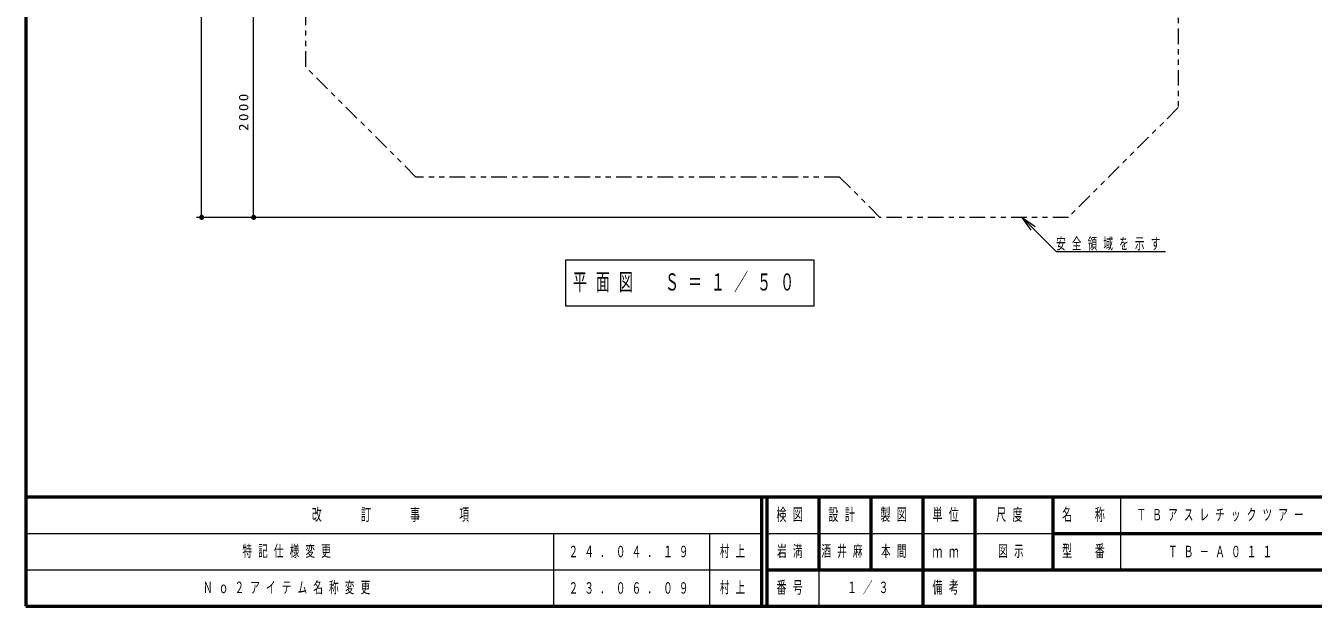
# Model space of a CAD drawing. Units: millimetres on the paper, scale 1:50. Extents: x -385 to 0, y -594 to 267.
# Drawn here: x -385 to -137.4, y 0 to 111.6 of the extents above; entities that cross this region are included whole.
import ezdxf

# ---------------------------------------------------------------- set-up
doc = ezdxf.new("R2010")
doc.units = ezdxf.units.MM
doc.linetypes.add('USER3', pattern=[8, 3, -1, 1, -1, 1, -1])
doc.layers.add('LY_1', color=7, linetype='Continuous', lineweight=13)
doc.styles.add('ＭＳ ゴシック', font='')
doc.styles.get('ＭＳ ゴシック').set_extended_font_data('MS Gothic')

# ---------------------------------------------------------------- blocks, each defined once
blk = doc.blocks.new('filled_dot')
at = {"color": 0, "linetype": 'Continuous', "lineweight": -2, "const_width": 1.25}
blk.add_lwpolyline([(-0.625, 0, 1), (0.625, 0, 1)], format="xyb", close=True, dxfattribs=at)

msp = doc.modelspace()

# ---------------------------------------------------------------- linework, layer by layer
at = {"layer": 'LY_1', "lineweight": 50}
for p, q in [((-385, 267), (-385, 0)), ((-385, 21), (0, 21)), ((-385, 0), (0, 0))]:
    msp.add_line(p, q, dxfattribs=at)
at = {"layer": 'LY_1'}
for p, q in [((-351.174, 74.757), (-351.174, 200.219)), ((-341.174, 74.757), (-341.174, 114.757)), ((-221.744, 74.757), (-352.174, 74.757)), ((-191.637, 72.282), (-193.405, 74.757)), ((-193.405, 74.757), (-190.93, 72.989)), ((-193.405, 74.757), (-191.283, 72.635)), ((-193.405, 74.757), (-186.868, 68.219)), ((-186.868, 68.219), (-165.868, 68.219)), ((-281.198, 66.545), (-281.198, 57.745)), ((-233.398, 66.545), (-281.198, 66.545)), ((-233.398, 57.745), (-233.398, 66.545)), ((-281.198, 57.745), (-233.398, 57.745)), ((-174.5, 21), (-174.5, 7)), ((-385, 14), (-243.5, 14)), ((-283.5, 14), (-283.5, 0)), ((-253.5, 14), (-253.5, 0)), ((-242.5, 14), (-187.5, 14)), ((-385, 7), (-243.5, 7)), ((-232.5, 7), (-232.5, 0))]:
    msp.add_line(p, q, dxfattribs=at)
at = {"layer": 'LY_1', "color": 140, "lineweight": 50}
for p, q in [((-243.5, 21), (-243.5, 0)), ((-242.5, 21), (-242.5, 0)), ((-232.5, 21), (-232.5, 7)), ((-222.5, 21), (-222.5, 7)), ((-212.5, 21), (-212.5, 0)), ((-202.5, 21), (-202.5, 7)), ((-187.5, 21), (-187.5, 7)), ((-187.5, 14), (-70, 14)), ((-242.5, 7), (0, 7)), ((-202.5, 7), (-202.5, 0))]:
    msp.add_line(p, q, dxfattribs=at)
at = {"layer": 'LY_1', "linetype": 'USER3'}
msp.add_lwpolyline([(-309.992, 185.052), (-281.975, 185.052), (-266.808, 200.219), (-229.069, 200.219), (-217.021, 188.171), (-208.514, 188.171), (-163.422, 143.079), (-163.422, 95.845), (-184.511, 74.757), (-220.744, 74.757), (-228.496, 82.508), (-309.992, 82.508), (-331.174, 103.69), (-331.174, 163.87)], close=True, dxfattribs=at)

# ---------------------------------------------------------------- block references
at = {"layer": 'LY_1', "xscale": 0.4, "yscale": 0.4, "rotation": 90}
for p in [(-351.174, 74.757), (-341.174, 74.757)]:
    msp.add_blockref('filled_dot', p, dxfattribs=at)

# ---------------------------------------------------------------- texts
at = {"layer": 'LY_1', "insert": (-342.174, 95.18), "char_height": 1.833, "attachment_point": 8, "rotation": 90, "style": 'ＭＳ ゴシック'}
msp.add_mtext('\\T1.33;\\W1.15;2000', dxfattribs=at)
at = {"layer": 'LY_1', "style": 'ＭＳ ゴシック'}
for s, insert, char_height, attachment_point in [('\\T1.64;\\W0.6;安全領域を示す', (-186.868, 68.369), 2.199, 7), ('\\T1.64;\\W0.6;平面図\u3000Ｓ＝１／５０', (-279.798, 62.145), 3.299, 4), ('\\T1.64;\\W0.6;改\u3000\u3000訂\u3000\u3000事\u3000\u3000項', (-314.25, 17.5), 2.346, 5), ('\\T1.64;\\W0.6;検図', (-237.5, 17.5), 2.346, 5), ('\\T1.64;\\W0.6;設計', (-227.5, 17.5), 2.346, 5), ('\\T1.64;\\W0.6;製図', (-217.5, 17.5), 2.346, 5), ('\\T1.64;\\W0.6;単位', (-207.5, 17.5), 2.346, 5), ('\\T1.64;\\W0.6;尺度', (-195.25, 17.5), 2.346, 5), ('\\T1.64;\\W0.6;名\u3000称', (-181, 17.5), 2.346, 5), ('\\T1.64;\\W0.6;ＴＢアスレチックツアー', (-154.75, 17.5), 2.199, 5), ('\\T1.64;\\W0.6;特記仕様変更', (-334.25, 10.5), 2.199, 5), ('\\T1.64;\\W0.6;２４．０４．１９', (-268.5, 10.5), 2.199, 5), ('\\T1.64;\\W0.6;村上', (-248.5, 10.5), 2.199, 5), ('\\T1.64;\\W0.6;岩満', (-237.5, 10.5), 2.199, 5), ('\\T1.64;\\W0.6;酒井麻', (-232, 10.5), 2.199, 4), ('\\T1.64;\\W0.6;本間', (-217.5, 10.5), 2.199, 5), ('\\T1.64;\\W0.6;ｍｍ', (-207.5, 10.5), 2.346, 5), ('\\T1.64;\\W0.6;図示', (-198, 10.5), 2.199, 4), ('\\T1.64;\\W0.6;型\u3000番', (-181, 10.5), 2.346, 5), ('\\T1.64;\\W0.6;ＴＢ－Ａ０１１', (-154.75, 10.5), 2.199, 5), ('\\T1.64;\\W0.6;Ｎｏ２アイテム名称変更', (-334.25, 3.5), 2.199, 5), ('\\T1.64;\\W0.6;村上', (-248.5, 3.5), 2.199, 5), ('\\T1.64;\\W0.6;番号', (-237.5, 3.5), 2.346, 5), ('\\T1.64;\\W0.6;１／３', (-222.5, 3.5), 2.199, 5), ('\\T1.64;\\W0.6;備考', (-207.5, 3.5), 2.346, 5), ('\\T1.64;\\W0.6;２３．０６．０９', (-268.5, 3.5), 2.199, 5)]:
    msp.add_mtext(s, dxfattribs=dict(at, insert=insert, char_height=char_height, attachment_point=attachment_point))

doc.saveas('drawing.dxf')
